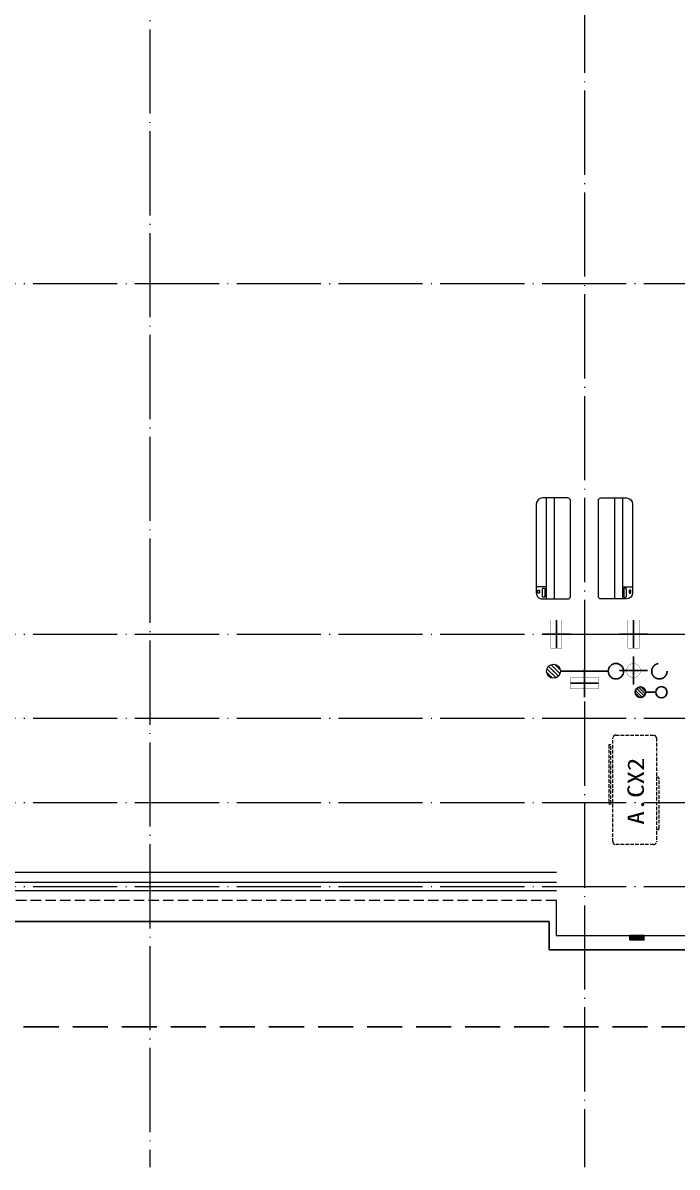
# Model space of a CAD drawing. Extents: x 27938 to 725830, y -209821 to 1628073.
# Drawn here: x 319411 to 324078, y 671157 to 679314 of the extents above; entities that cross this region are included whole.
import ezdxf

# ---------------------------------------------------------------- set-up
doc = ezdxf.new("R2010")
doc.units = 0
doc.header["$LTSCALE"] = 1000
doc.header["$MEASUREMENT"] = 0
doc.linetypes.add('DASH', pattern=[0.35, 0.25, -0.1])
doc.linetypes.add('DOTE', pattern=[2.42, 2, -0.2, 0.02, -0.2])
for name, color, linetype, lineweight in [('DOTE', 19, 'DOTE', 9), ('LVTRY', 1, 'Continuous', 13), ('平面-栏杆', 135, 'Continuous', 15), ('平面-看线', 45, 'Continuous', 15), ('平面-空调室内机', 176, 'Continuous', 9), ('平面-空调预留孔', 173, 'Continuous', 15), ('空调', 76, 'Continuous', 13)]:
    doc.layers.add(name, color=color, linetype=linetype, lineweight=lineweight)
for name, color, linetype in [('EQUIP_地漏', 7, 'Continuous'), ('VPIPE-凝结', 150, 'Continuous'), ('VPIPE-废水', 31, 'Continuous'), ('VPIPE-雨水', 4, 'DASH'), ('卫生间', 6, 'Continuous'), ('机电标识类', 1, 'Continuous'), ('看线', 251, 'Continuous'), ('立面', 73, 'Continuous'), ('铝合金', 144, 'Continuous')]:
    doc.layers.add(name, color=color, linetype=linetype)
doc.styles.add('黑体', font='')
doc.styles.get('黑体').set_extended_font_data('SimHei')

# ---------------------------------------------------------------- blocks, each defined once
blk = doc.blocks.new('ferre')
at = {"layer": '平面-空调预留孔', "linetype": 'DASH', "ltscale": 0.1}
for p, q in [((93392.7, 115403.5), (93392.7, 115393.5)), ((93402.7, 115383.5), (93755.6, 115383.5)), ((93765.6, 115393.5), (93765.6, 115403.5))]:
    blk.add_line(p, q, dxfattribs=at)
blk.add_lwpolyline([(94045.9, 115403.5), (93305.9, 115403.5, -0.414214), (93285.9, 115423.5), (93285.9, 115693.5, -0.414214), (93305.9, 115713.5), (94045.9, 115713.5, -0.414214), (94065.9, 115693.5), (94065.9, 115423.5, -0.414214)], format="xyb", close=True, dxfattribs=at)
blk.add_lwpolyline([(93996.7, 115742.6), (93576.8, 115742.6), (93576.8, 115727.5), (93996.7, 115727.5)], close=True, dxfattribs=at)
for centre, start, end in [((93402.7, 115393.5), 180, 270), ((93755.6, 115393.5), 270, 0)]:
    blk.add_arc(centre, 10, start, end, dxfattribs=at)
at = {"layer": '平面-空调预留孔', "color": 251, "linetype": 'DASH', "ltscale": 0.1, "true_color": 0x636466, "style": '黑体', "width": 1.2}
blk.add_text('A.CX2', height=117.05, dxfattribs=at).set_placement((93428.3, 115492.1))
blk = doc.blocks.new('fergve')
at = {"layer": '平面-空调预留孔', "linetype": 'DASH', "ltscale": 0.1}
blk.add_blockref('ferre', (25670, -60415.8), dxfattribs=at)
blk = doc.blocks.new('dongkong')
blk.add_wipeout([(-603756, 210771), (-603756, 210570.8), (-603836, 210570.8), (-603836, 210771)])
at = {"layer": '机电标识类', "color": 250, "linetype": 'DASH', "ltscale": 400}
for p, q in [((-603796, 210771), (-603796, 210570.8)), ((-603896, 210670.7), (-603696, 210670.7))]:
    blk.add_line(p, q, dxfattribs=at)
at = {"layer": '空调', "color": 6, "linetype": 'DASH', "const_width": 2}
blk.add_lwpolyline([(-603756, 210771), (-603756, 210570.8), (-603836, 210570.8), (-603836, 210771)], close=True, dxfattribs=at)
blk = doc.blocks.new('A$C001338C2')
for p, q in [((0, 249), (0, 22)), ((845, 304), (55, 304)), ((109, 215), (109, 304)), ((900, 22), (900, 249)), ((22, 0), (878, 0))]:
    blk.add_line(p, q)
at = {"lineweight": 5}
for p, q in [((900, 215), (0, 215)), ((900, 143), (0, 143))]:
    blk.add_line(p, q, dxfattribs=at)
for points in [[(89, 226), (22, 226, -0.414214), (17, 232), (17, 243, -0.414214), (22, 249), (89, 249, -0.414214), (95, 243), (95, 232, -0.414214)], [(73, 275), (57, 275, -0.414214), (51, 281), (51, 283, -0.414214), (57, 289), (73, 289, -0.414214), (79, 283), (79, 281, -0.414214)]]:
    blk.add_lwpolyline(points, format="xyb", close=True)
for centre, radius, start, end in [((55, 249), 55, 90, 180), ((845, 249), 55, 360, 90), ((22, 22), 22, 180, 270), ((878, 22), 22, 270, 360)]:
    blk.add_arc(centre, radius, start, end)
blk = doc.blocks.new('GGDGDGDG')
at = {"layer": '机电标识类', "color": 250, "linetype": 'DASH', "ltscale": 400}
for p, q in [((704092.5, 766289.8), (704092.5, 766489.8)), ((704192.5, 766389.8), (703992.5, 766389.8))]:
    blk.add_line(p, q, dxfattribs=at)
at = {"layer": '空调', "color": 1, "linetype": 'DASH', "const_width": 2}
blk.add_lwpolyline([(704042.5, 766389.8, 0.999999), (704142.5, 766389.8, 0.999999), (704042.5, 766389.8)], format="xyb", dxfattribs=at)
blk = doc.blocks.new('$lvtry$00000171')
for p, q in [((-74, 11), (-11, 74)), ((-70, -27), (27, 70)), ((-53, -53), (53, 53)), ((-27, -70), (70, 27)), ((11, -74), (74, -11))]:
    blk.add_line(p, q)
blk.add_circle((0, 0), 75)
blk.add_point((0, 0))
blk = doc.blocks.new('$TwtSys$00000141')
at = {"color": 1}
for p, q in [((-47, 4), (-5, 46)), ((-47, 4), (-5, 46)), ((-44, -18), (18, 44)), ((-44, -18), (18, 44)), ((-33, -33), (33, 33)), ((-33, -33), (33, 33)), ((-16, -44), (44, 16)), ((-16, -44), (44, 16)), ((6, -46), (46, -6)), ((6, -46), (46, -6))]:
    blk.add_line(p, q, dxfattribs=at)
blk.add_circle((0, 0), 47, dxfattribs=at)
blk.add_circle((0, 0), 47, dxfattribs=at)
blk = doc.blocks.new('GDRDADWDAD')
at = {"layer": 'DOTE', "linetype": 'DOTE', "ltscale": 0.3}
for p, q in [((320316.6, 690157.2), (320316.6, 671157.2)), ((323416.6, 679557.2), (323416.6, 671157.2)), ((270116.6, 677457.2), (328916.6, 677457.2)), ((270116.6, 674957.2), (328916.6, 674957.2)), ((270116.6, 674357.2), (328916.6, 674357.2)), ((270116.6, 673757.2), (328916.6, 673757.2)), ((270116.6, 673157.2), (328916.6, 673157.2))]:
    blk.add_line(p, q, dxfattribs=at)
blk = doc.blocks.new('HFGHFHF')
at = {"layer": '卫生间', "color": 159, "linetype": 'DASH', "true_color": 0x22346e}
blk.add_lwpolyline([(282616.8, 689157.2), (280916.6, 689157.2), (280916.6, 684657.2), (280916.6, 684657.2), (280916.6, 684357.2), (272916.6, 684357.2), (272916.6, 683357.2), (271116.6, 683357.2), (271116.6, 673357.2), (273766.6, 673357.2), (273766.6, 672157.2), (297866.6, 672157.2), (297866.6, 673357.2), (299516.6, 673357.2)], dxfattribs=at)

msp = doc.modelspace()

# ---------------------------------------------------------------- hatches: boundary and pattern name
at = {"layer": '立面'}
h = msp.add_hatch(dxfattribs=at)
h.set_pattern_fill('ANSI31', color=251, scale=2)
h.set_pattern_definition([(45, (-564483.731, -122788.2912), (-2.24506403, 2.24506403), [])])
h.paths.add_polyline_path([(323741.6, 672777.2), (323841.6, 672777.2), (323841.6, 672807.2), (323741.6, 672807.2)])

# ---------------------------------------------------------------- linework, layer by layer
at = {"color": 30, "const_width": 8}
msp.add_lwpolyline([(324366.6, 673057.2), (324366.6, 672757.2), (324266.6, 672757.2), (324266.6, 672807.2), (323216.6, 672807.2), (323216.6, 673057.2)], dxfattribs=at)
at = {"layer": 'VPIPE-凝结', "ltscale": 0.1}
msp.add_lwpolyline([(323854.2, 674542.2), (323926.6, 674542.2)], dxfattribs=at)
at = {"layer": 'VPIPE-凝结'}
msp.add_circle((323966.6, 674542.2), 40, dxfattribs=at)
at = {"layer": 'VPIPE-废水'}
msp.add_circle((323641.6, 674692.2), 55, dxfattribs=at)
at = {"layer": 'VPIPE-雨水'}
msp.add_circle((323951.6, 674692.2), 55, dxfattribs=at)
at = {"layer": '平面-栏杆'}
for p, q in [((323216.6, 673187.2), (317316.6, 673187.2)), ((323216.6, 673127.2), (317316.6, 673127.2))]:
    msp.add_line(p, q, dxfattribs=at)
at = {"layer": '平面-看线'}
msp.add_line((323216.6, 673257.2), (317316.6, 673257.2), dxfattribs=at)
at = {"layer": '平面-看线', "linetype": 'DASH', "ltscale": 0.3}
msp.add_line((323216.6, 673057.2), (317316.6, 673057.2), dxfattribs=at)
at = {"layer": '看线', "color": 201}
msp.add_lwpolyline([(324366.6, 673257.2), (324416.6, 673257.2), (324416.6, 672707.2), (323166.6, 672707.2), (323166.6, 672907.2)], dxfattribs=at)
at = {"layer": '看线', "color": 202, "ltscale": 0.5}
msp.add_lwpolyline([(317316.6, 672907.2), (323166.6, 672907.2)], dxfattribs=at)
at = {"layer": '立面', "color": 251}
msp.add_lwpolyline([(323741.6, 672777.2), (323841.6, 672777.2), (323841.6, 672807.2), (323741.6, 672807.2)], close=True, dxfattribs=at)
at = {"layer": '铝合金', "color": 6}
msp.add_lwpolyline([(323741.6, 672777.2), (323841.6, 672777.2), (323841.6, 672807.2), (323741.6, 672807.2)], close=True, dxfattribs=at)

# ---------------------------------------------------------------- block references
at = {"xscale": -1}
msp.add_blockref('GGDGDGDG', (1027859.2, -91693.4), dxfattribs=at)
at = {"layer": 'EQUIP_地漏', "xscale": 0.8, "yscale": -0.8, "zscale": 0.8, "rotation": 179.9999999357402}
msp.add_blockref('$TwtSys$00000141', (323816.6, 674542.2), dxfattribs=at)
at = {"layer": 'LVTRY', "xscale": 0.6666666667107825, "yscale": 0.6666666667107825, "rotation": 269.9999999939778}
msp.add_blockref('$lvtry$00000171', (323196.6, 674692.2), dxfattribs=at)
at = {"layer": '平面-空调室内机', "ltscale": 0.3, "xscale": -1}
for p, rotation in [((927012.6, 885628), 180), ((112745.9, 1278403.2), 270)]:
    msp.add_blockref('dongkong', p, dxfattribs=dict(at, rotation=rotation))
at = {"layer": '平面-空调室内机', "ltscale": 0.3, "rotation": 180}
msp.add_blockref('dongkong', (-280029.4, 885628), dxfattribs=at)
at = {"layer": '平面-空调预留孔', "yscale": 0.800000000046565, "zscale": 0.800000000046565}
for p, xscale, rotation in [((323316.5, 675207.2), 0.800000000046565, 90.00000023343017), ((323516.7, 675207.2), -0.800000000046565, 269.9999997665698)]:
    msp.add_blockref('A$C001338C2', p, dxfattribs=dict(at, xscale=xscale, rotation=rotation))
at = {"layer": '平面-空调预留孔', "rotation": 90.00000000000001}
msp.add_blockref('fergve', (378917.7, 554500.4), dxfattribs=at)

# ---------------------------------------------------------------- next in the draw order: linework, layer by layer
at = {"layer": 'VPIPE-凝结', "ltscale": 0.1}
msp.add_line((323586.6, 674692.2), (323246.6, 674692.2), dxfattribs=at)

# ---------------------------------------------------------------- next in the draw order: block references
at = {"layer": '平面-空调室内机', "ltscale": 0.3, "xscale": -1, "rotation": 180}
for p in [(927012.6, 885628), (927562.7, 885628)]:
    msp.add_blockref('dongkong', p, dxfattribs=at)

# ---------------------------------------------------------------- next in the draw order: block references
msp.add_blockref('GDRDADWDAD', (0, 0))
at = {"xscale": -1}
msp.add_blockref('HFGHFHF', (599033.2, 0), dxfattribs=at)

doc.saveas('drawing.dxf')
